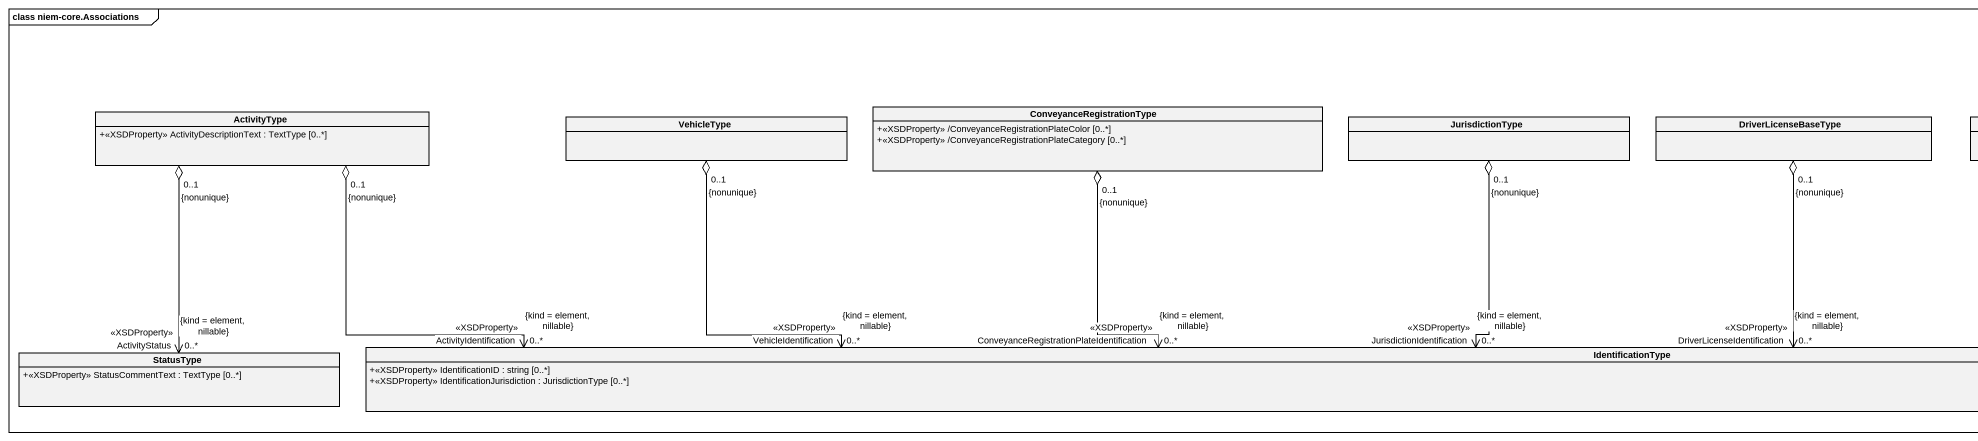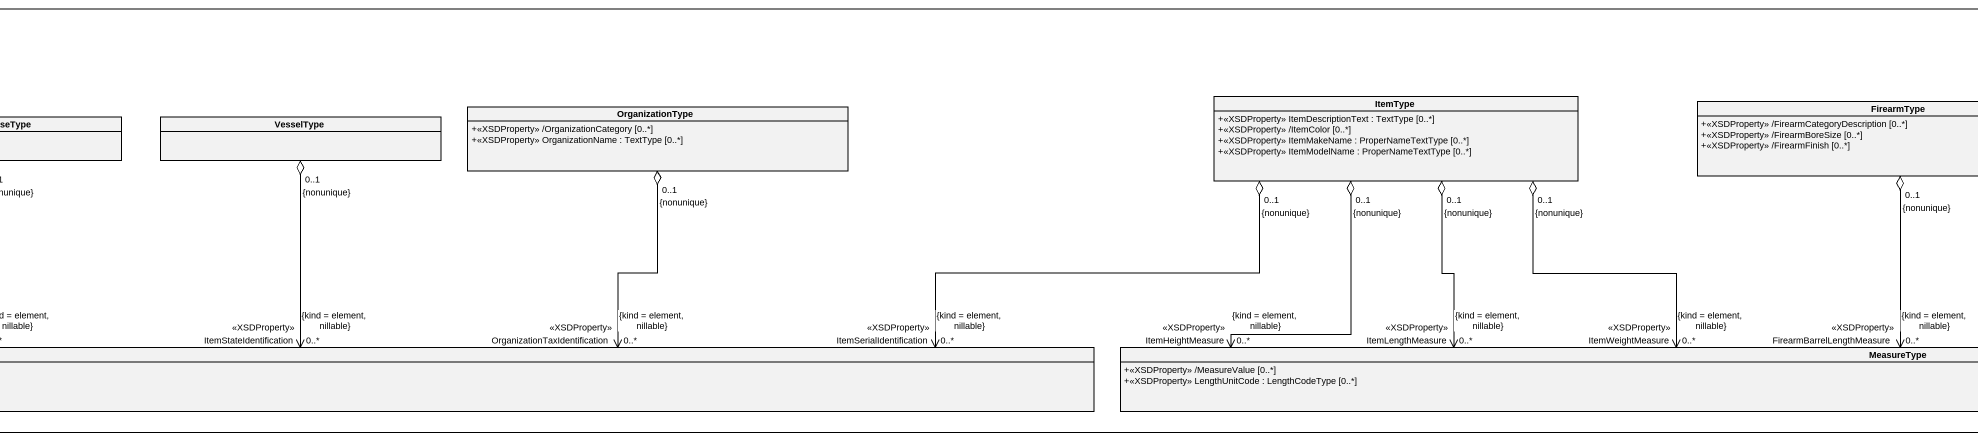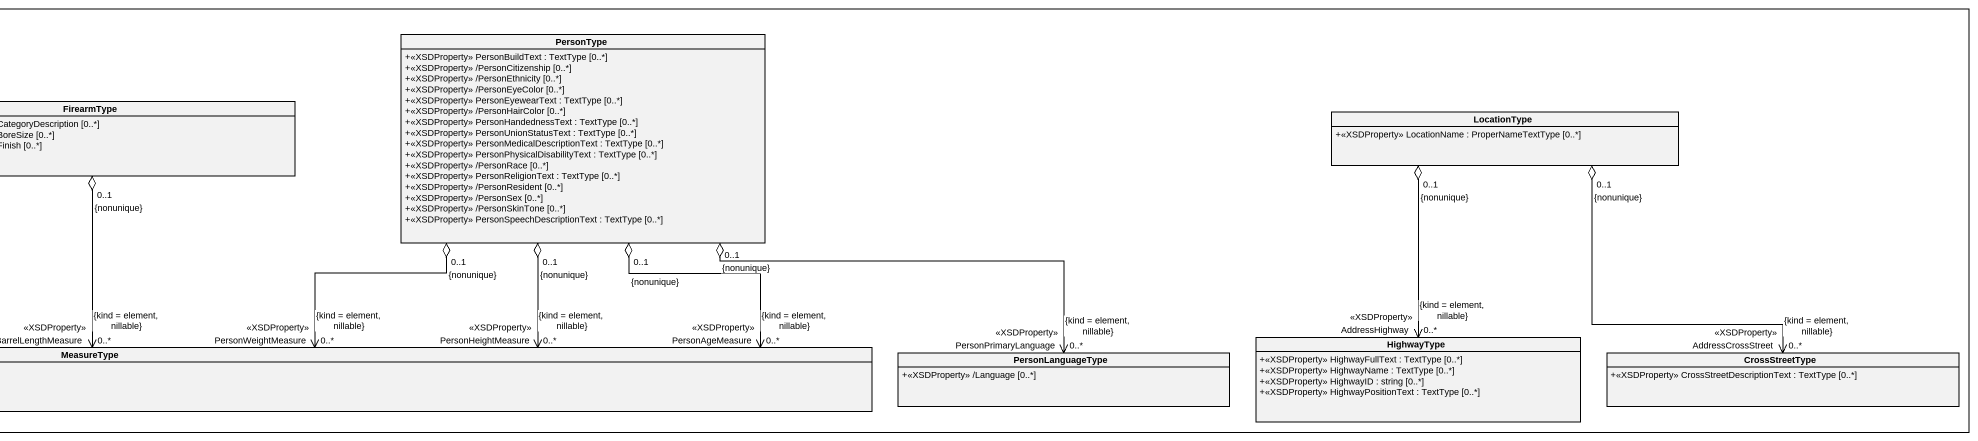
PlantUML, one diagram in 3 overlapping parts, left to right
@startuml
mainframe class niem-core.Associations
hide circle
hide empty members
skinparam classAttributeIconSize 0
class PersonType {
  +<<XSDProperty>> PersonBuildText : TextType [0..*]
  +<<XSDProperty>> /PersonCitizenship [0..*]
  +<<XSDProperty>> /PersonEthnicity [0..*]
  +<<XSDProperty>> /PersonEyeColor [0..*]
  +<<XSDProperty>> PersonEyewearText : TextType [0..*]
  +<<XSDProperty>> /PersonHairColor [0..*]
  +<<XSDProperty>> PersonHandednessText : TextType [0..*]
  +<<XSDProperty>> PersonUnionStatusText : TextType [0..*]
  +<<XSDProperty>> PersonMedicalDescriptionText : TextType [0..*]
  +<<XSDProperty>> PersonPhysicalDisabilityText : TextType [0..*]
  +<<XSDProperty>> /PersonRace [0..*]
  +<<XSDProperty>> PersonReligionText : TextType [0..*]
  +<<XSDProperty>> /PersonResident [0..*]
  +<<XSDProperty>> /PersonSex [0..*]
  +<<XSDProperty>> /PersonSkinTone [0..*]
  +<<XSDProperty>> PersonSpeechDescriptionText : TextType [0..*]
}
class ActivityType {
  +<<XSDProperty>> ActivityDescriptionText : TextType [0..*]
}
class VehicleType
class ConveyanceRegistrationType {
  +<<XSDProperty>> /ConveyanceRegistrationPlateColor [0..*]
  +<<XSDProperty>> /ConveyanceRegistrationPlateCategory [0..*]
}
class JurisdictionType
class DriverLicenseBaseType
class VesselType
class OrganizationType {
  +<<XSDProperty>> /OrganizationCategory [0..*]
  +<<XSDProperty>> OrganizationName : TextType [0..*]
}
class ItemType {
  +<<XSDProperty>> ItemDescriptionText : TextType [0..*]
  +<<XSDProperty>> /ItemColor [0..*]
  +<<XSDProperty>> ItemMakeName : ProperNameTextType [0..*]
  +<<XSDProperty>> ItemModelName : ProperNameTextType [0..*]
}
class FirearmType {
  +<<XSDProperty>> /FirearmCategoryDescription [0..*]
  +<<XSDProperty>> /FirearmBoreSize [0..*]
  +<<XSDProperty>> /FirearmFinish [0..*]
}
class LocationType {
  +<<XSDProperty>> LocationName : ProperNameTextType [0..*]
}
class StatusType {
  +<<XSDProperty>> StatusCommentText : TextType [0..*]
}
class IdentificationType {
  +<<XSDProperty>> IdentificationID : string [0..*]
  +<<XSDProperty>> IdentificationJurisdiction : JurisdictionType [0..*]
}
class MeasureType {
  +<<XSDProperty>> /MeasureValue [0..*]
  +<<XSDProperty>> LengthUnitCode : LengthCodeType [0..*]
}
class PersonLanguageType {
  +<<XSDProperty>> /Language [0..*]
}
class HighwayType {
  +<<XSDProperty>> HighwayFullText : TextType [0..*]
  +<<XSDProperty>> HighwayName : TextType [0..*]
  +<<XSDProperty>> HighwayID : string [0..*]
  +<<XSDProperty>> HighwayPositionText : TextType [0..*]
}
class CrossStreetType {
  +<<XSDProperty>> CrossStreetDescriptionText : TextType [0..*]
}
PersonType "0..1\n{nonunique}" o-left-> "PersonWeightMeasure\n<<XSDProperty>>\n0..*\n{kind = element, nillable}" MeasureType
PersonType "0..1\n{nonunique}" o-left-> "PersonHeightMeasure\n<<XSDProperty>>\n0..*\n{kind = element, nillable}" MeasureType
PersonType "0..1\n{nonunique}" o-left-> "PersonAgeMeasure\n<<XSDProperty>>\n0..*\n{kind = element, nillable}" MeasureType
PersonType "0..1\n{nonunique}" o-right-> "PersonPrimaryLanguage\n<<XSDProperty>>\n0..*\n{kind = element, nillable}" PersonLanguageType
ActivityType "0..1\n{nonunique}" o--> "ActivityStatus\n<<XSDProperty>>\n0..*\n{kind = element, nillable}" StatusType
ActivityType "0..1\n{nonunique}" o-right-> "ActivityIdentification\n<<XSDProperty>>\n0..*\n{kind = element, nillable}" IdentificationType
VehicleType "0..1\n{nonunique}" o-right-> "VehicleIdentification\n<<XSDProperty>>\n0..*\n{kind = element, nillable}" IdentificationType
ConveyanceRegistrationType "0..1\n{nonunique}" o-right-> "ConveyanceRegistrationPlateIdentification\n<<XSDProperty>>\n0..*\n{kind = element, nillable}" IdentificationType
JurisdictionType "0..1\n{nonunique}" o--> "JurisdictionIdentification\n<<XSDProperty>>\n0..*\n{kind = element, nillable}" IdentificationType
DriverLicenseBaseType "0..1\n{nonunique}" o--> "DriverLicenseIdentification\n<<XSDProperty>>\n0..*\n{kind = element, nillable}" IdentificationType
VesselType "0..1\n{nonunique}" o-left-> "ItemStateIdentification\n<<XSDProperty>>\n0..*\n{kind = element, nillable}" IdentificationType
OrganizationType "0..1\n{nonunique}" o-left-> "OrganizationTaxIdentification\n<<XSDProperty>>\n0..*\n{kind = element, nillable}" IdentificationType
ItemType "0..1\n{nonunique}" o-left-> "ItemSerialIdentification\n<<XSDProperty>>\n0..*\n{kind = element, nillable}" IdentificationType
ItemType "0..1\n{nonunique}" o-right-> "ItemHeightMeasure\n<<XSDProperty>>\n0..*\n{kind = element, nillable}" MeasureType
ItemType "0..1\n{nonunique}" o-right-> "ItemLengthMeasure\n<<XSDProperty>>\n0..*\n{kind = element, nillable}" MeasureType
ItemType "0..1\n{nonunique}" o-right-> "ItemWeightMeasure\n<<XSDProperty>>\n0..*\n{kind = element, nillable}" MeasureType
FirearmType "0..1\n{nonunique}" o--> "FirearmBarrelLengthMeasure\n<<XSDProperty>>\n0..*\n{kind = element, nillable}" MeasureType
LocationType "0..1\n{nonunique}" o--> "AddressHighway\n<<XSDProperty>>\n0..*\n{kind = element, nillable}" HighwayType
LocationType "0..1\n{nonunique}" o--> "AddressCrossStreet\n<<XSDProperty>>\n0..*\n{kind = element, nillable}" CrossStreetType
@enduml
